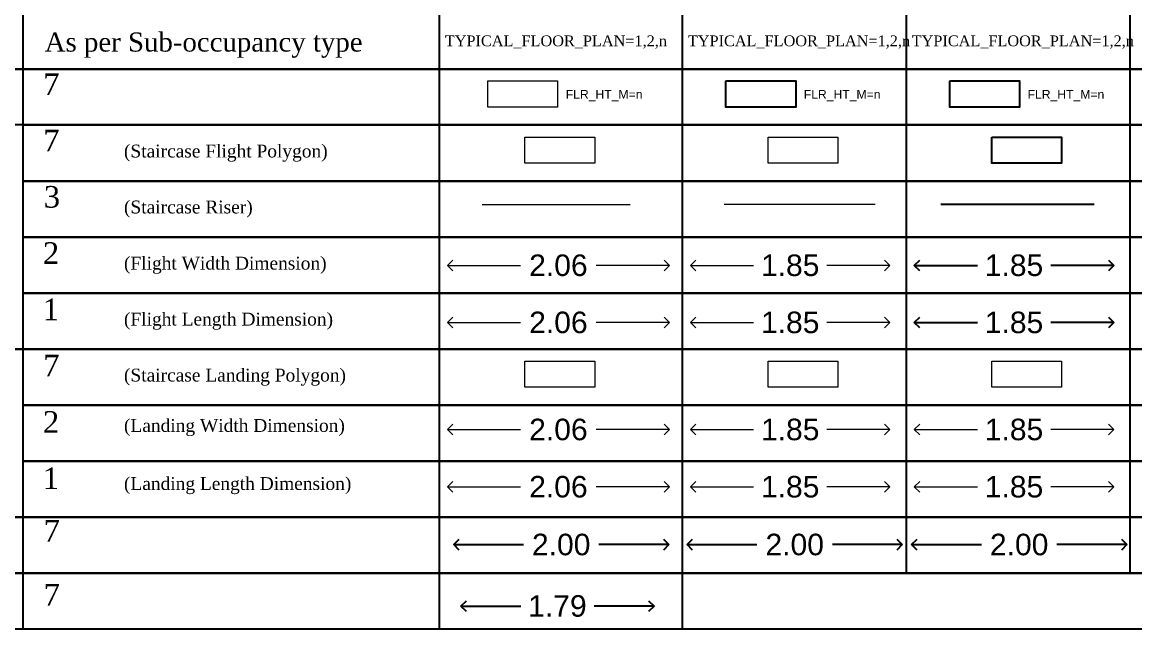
# Model space of a CAD drawing. Header units: millimetres. Extents: x -9481 to -9285, y 28728 to 28829.
# Drawn here: x -9461.74 to -9451.39, y 28791.82 to 28797.42 of the extents above; entities that cross this region are included whole.
import ezdxf

# ---------------------------------------------------------------- set-up
doc = ezdxf.new("R2010")
doc.units = ezdxf.units.MM
doc.header["$PDMODE"] = 34
doc.header["$PDSIZE"] = -15
doc.linetypes.add('CONTINULUS', pattern=[0])
for name, color, linetype, plot in [('BLK_1_FLR_0_BLT_UP_AREA', 25, 'Continuous', False), ('BLK_1_FLR_1_BLT_UP_AREA', 25, 'Continuous', False), ('BLK_1_FLR_1_STAIR_1', 1, 'Continuous', False), ('BLK_1_FLR_2_BLT_UP_AREA', 7, 'Continuous', False), ('BLK_1_FLR_2_STAIR_1', 1, 'Continuous', False), ('BLK_1_FLR_2_STAIR_1_FLIGHT_1', 7, 'Continuous', False)]:
    doc.layers.add(name, color=color, linetype=linetype, plot=plot)
for name, color, linetype in [('BLK_1_FLR_0_EXIT_WIDTH_STAIR', 7, 'Continuous'), ('BLK_1_FLR_1_EXIT_WIDTH_STAIR', 7, 'Continuous'), ('BLK_1_FLR_2_EXIT_WIDTH_STAIR', 7, 'Continuous'), ('DIST_EXIT', 7, 'Continuous')]:
    doc.layers.add(name, color=color, linetype=linetype)
for name, color, linetype, lineweight in [('BLK_1_FLR_0_STAIR_1', 7, 'Continuous', 0), ('BLK_1_FLR_0_STAIR_1_FLIGHT_1', 7, 'Continuous', 0), ('BLK_1_FLR_0_STAIR_1_LANDING_1', 7, 'Continuous', 0), ('BLK_1_FLR_1_STAIR_1_FLIGHT_1', 7, 'Continuous', 0), ('BLK_1_FLR_1_STAIR_1_LANDING_1', 7, 'Continuous', 0), ('BLK_1_FLR_2_STAIR_1_LANDING_1', 7, 'Continuous', 0), ('PLAN', 7, 'Continuous', 40)]:
    doc.layers.add(name, color=color, linetype=linetype, lineweight=lineweight)
doc.styles.add('Arial', font='arial.ttf', dxfattribs={"height": 0.2})
doc.styles.add('MtXpl_Georgia', font='georgiab.ttf')
doc.styles.get("Standard").update_dxf_attribs({"font": 'arial.ttf', "height": 0.25})
doc.styles.add('style2', font='arial.ttf', dxfattribs={"height": 0.3})
doc.styles.add('TNR', font='times.ttf', dxfattribs={"height": 0.5})
doc.dimstyles.new('INT DIM', dxfattribs={"dimtxt": 0.3, "dimasz": 0.1, "dimexe": 0.18, "dimexo": 0.0625, "dimgap": 0.09, "dimtad": 0, "dimzin": 0, "dimdsep": 46, "dimtxsty": 'style2', "dimblk": 'OPEN90', "dimcen": 0.09, "dimse1": 1, "dimse2": 1, "dimclrd": 250, "dimclrt": 256, "dimadec": 0, "dimazin": 0, "dimtfac": 1, "dimtofl": 0, "dimtmove": 0, "dimatfit": 3, "dimfxl": 0.18, "dimtolj": 1, "dimtzin": 0, "dimlwd": -1, "dimarcsym": 0})

# ---------------------------------------------------------------- blocks, each defined once
blk = doc.blocks.new('_Open90')
at = {"layer": 'PLAN', "color": 0, "lineweight": -2}
for p, q in [((0, 0), (-1, 0)), ((-0.5, 0.5), (0, 0)), ((0, 0), (-0.5, -0.5))]:
    blk.add_line(p, q, dxfattribs=at)
blk = doc.blocks.new('*D8')
at = {"layer": 'BLK_1_FLR_0_STAIR_1_FLIGHT_1', "color": 250, "transparency": 16777216}
for p, q in [((-9457.685, 28795.156), (-9457.104, 28795.156)), ((-9455.82, 28795.156), (-9456.401, 28795.156))]:
    blk.add_line(p, q, dxfattribs=at)
at = {"layer": 'Defpoints', "color": 0, "transparency": 16777216}
for p in [(-9455.72, 28795.241), (-9457.785, 28795.222), (-9455.72, 28795.156)]:
    blk.add_point(p, dxfattribs=at)
at = {"layer": 'BLK_1_FLR_0_STAIR_1_FLIGHT_1', "color": 250, "transparency": 16777216, "xscale": 0.1, "yscale": 0.1, "zscale": 0.1, "rotation": 180}
blk.add_blockref('_Open90', (-9457.785, 28795.156), dxfattribs=at)
at = {"layer": 'BLK_1_FLR_0_STAIR_1_FLIGHT_1', "color": 250, "transparency": 16777216, "xscale": 0.1, "yscale": 0.1, "zscale": 0.1}
blk.add_blockref('_Open90', (-9455.72, 28795.156), dxfattribs=at)
at = {"layer": 'BLK_1_FLR_0_STAIR_1_FLIGHT_1', "transparency": 16777216, "insert": (-9456.753, 28795.156), "char_height": 0.2, "attachment_point": 5, "style": 'Arial', "bg_fill": 3, "box_fill_scale": 1.1, "bg_fill_color": 256, "bg_fill_true_color": 13158600, "bg_fill_transparency": 0}
blk.add_mtext('\\A1;2.06', dxfattribs=at)
blk = doc.blocks.new('*D9')
at = {"layer": 'BLK_1_FLR_1_STAIR_1_FLIGHT_1', "color": 250, "transparency": 16777216}
for p, q in [((-9455.425, 28795.156), (-9454.94, 28795.156)), ((-9453.772, 28795.156), (-9454.257, 28795.156))]:
    blk.add_line(p, q, dxfattribs=at)
at = {"layer": 'Defpoints', "color": 0, "transparency": 16777216}
for p in [(-9453.672, 28795.241), (-9455.525, 28795.222), (-9453.672, 28795.156)]:
    blk.add_point(p, dxfattribs=at)
at = {"layer": 'BLK_1_FLR_1_STAIR_1_FLIGHT_1', "color": 250, "transparency": 16777216, "xscale": 0.1, "yscale": 0.1, "zscale": 0.1, "rotation": 180}
blk.add_blockref('_Open90', (-9455.525, 28795.156), dxfattribs=at)
at = {"layer": 'BLK_1_FLR_1_STAIR_1_FLIGHT_1', "color": 250, "transparency": 16777216, "xscale": 0.1, "yscale": 0.1, "zscale": 0.1}
blk.add_blockref('_Open90', (-9453.672, 28795.156), dxfattribs=at)
at = {"layer": 'BLK_1_FLR_1_STAIR_1_FLIGHT_1', "transparency": 16777216, "insert": (-9454.598, 28795.156), "char_height": 0.2, "attachment_point": 5, "style": 'Arial', "bg_fill": 3, "box_fill_scale": 1.1, "bg_fill_color": 256, "bg_fill_true_color": 13158600, "bg_fill_transparency": 0}
blk.add_mtext('\\A1;1.85', dxfattribs=at)
blk = doc.blocks.new('*D10')
at = {"layer": 'BLK_1_FLR_2_STAIR_1_FLIGHT_1', "color": 250, "transparency": 16777216}
for p, q in [((-9453.344, 28795.156), (-9452.858, 28795.156)), ((-9451.69, 28795.156), (-9452.176, 28795.156))]:
    blk.add_line(p, q, dxfattribs=at)
at = {"layer": 'Defpoints', "color": 0, "transparency": 16777216}
for p in [(-9451.59, 28795.241), (-9453.444, 28795.222), (-9451.59, 28795.156)]:
    blk.add_point(p, dxfattribs=at)
at = {"layer": 'BLK_1_FLR_2_STAIR_1_FLIGHT_1', "color": 250, "transparency": 16777216, "xscale": 0.1, "yscale": 0.1, "zscale": 0.1, "rotation": 180}
blk.add_blockref('_Open90', (-9453.444, 28795.156), dxfattribs=at)
at = {"layer": 'BLK_1_FLR_2_STAIR_1_FLIGHT_1', "color": 250, "transparency": 16777216, "xscale": 0.1, "yscale": 0.1, "zscale": 0.1}
blk.add_blockref('_Open90', (-9451.59, 28795.156), dxfattribs=at)
at = {"layer": 'BLK_1_FLR_2_STAIR_1_FLIGHT_1', "transparency": 16777216, "insert": (-9452.517, 28795.156), "char_height": 0.2, "attachment_point": 5, "style": 'Arial', "bg_fill": 3, "box_fill_scale": 1.1, "bg_fill_color": 256, "bg_fill_true_color": 13158600, "bg_fill_transparency": 0}
blk.add_mtext('\\A1;1.85', dxfattribs=at)
blk = doc.blocks.new('*D15')
at = {"layer": 'BLK_1_FLR_0_STAIR_1_FLIGHT_1', "color": 250, "transparency": 16777216}
for p, q in [((-9457.685, 28794.625), (-9457.104, 28794.625)), ((-9455.82, 28794.625), (-9456.401, 28794.625))]:
    blk.add_line(p, q, dxfattribs=at)
at = {"layer": 'Defpoints', "color": 0, "transparency": 16777216}
for p in [(-9457.785, 28794.691), (-9455.72, 28794.709), (-9455.72, 28794.625)]:
    blk.add_point(p, dxfattribs=at)
at = {"layer": 'BLK_1_FLR_0_STAIR_1_FLIGHT_1', "color": 250, "transparency": 16777216, "xscale": 0.1, "yscale": 0.1, "zscale": 0.1, "rotation": 180}
blk.add_blockref('_Open90', (-9457.785, 28794.625), dxfattribs=at)
at = {"layer": 'BLK_1_FLR_0_STAIR_1_FLIGHT_1', "color": 250, "transparency": 16777216, "xscale": 0.1, "yscale": 0.1, "zscale": 0.1}
blk.add_blockref('_Open90', (-9455.72, 28794.625), dxfattribs=at)
at = {"layer": 'BLK_1_FLR_0_STAIR_1_FLIGHT_1', "transparency": 16777216, "insert": (-9456.753, 28794.625), "char_height": 0.2, "attachment_point": 5, "style": 'Arial', "bg_fill": 3, "box_fill_scale": 1.1, "bg_fill_color": 256, "bg_fill_true_color": 13158600, "bg_fill_transparency": 0}
blk.add_mtext('\\A1;2.06', dxfattribs=at)
blk = doc.blocks.new('*D16')
at = {"layer": 'BLK_1_FLR_1_STAIR_1_FLIGHT_1', "color": 250, "transparency": 16777216}
for p, q in [((-9455.425, 28794.625), (-9454.94, 28794.625)), ((-9453.772, 28794.625), (-9454.257, 28794.625))]:
    blk.add_line(p, q, dxfattribs=at)
at = {"layer": 'Defpoints', "color": 0, "transparency": 16777216}
for p in [(-9455.525, 28794.691), (-9453.672, 28794.709), (-9453.672, 28794.625)]:
    blk.add_point(p, dxfattribs=at)
at = {"layer": 'BLK_1_FLR_1_STAIR_1_FLIGHT_1', "color": 250, "transparency": 16777216, "xscale": 0.1, "yscale": 0.1, "zscale": 0.1, "rotation": 180}
blk.add_blockref('_Open90', (-9455.525, 28794.625), dxfattribs=at)
at = {"layer": 'BLK_1_FLR_1_STAIR_1_FLIGHT_1', "color": 250, "transparency": 16777216, "xscale": 0.1, "yscale": 0.1, "zscale": 0.1}
blk.add_blockref('_Open90', (-9453.672, 28794.625), dxfattribs=at)
at = {"layer": 'BLK_1_FLR_1_STAIR_1_FLIGHT_1', "transparency": 16777216, "insert": (-9454.598, 28794.625), "char_height": 0.2, "attachment_point": 5, "style": 'Arial', "bg_fill": 3, "box_fill_scale": 1.1, "bg_fill_color": 256, "bg_fill_true_color": 13158600, "bg_fill_transparency": 0}
blk.add_mtext('\\A1;1.85', dxfattribs=at)
blk = doc.blocks.new('*D21')
at = {"layer": 'BLK_1_FLR_2_STAIR_1_FLIGHT_1', "color": 250, "transparency": 16777216}
for p, q in [((-9453.344, 28794.625), (-9452.858, 28794.625)), ((-9451.69, 28794.625), (-9452.176, 28794.625))]:
    blk.add_line(p, q, dxfattribs=at)
at = {"layer": 'Defpoints', "color": 0, "transparency": 16777216}
for p in [(-9453.444, 28794.691), (-9451.59, 28794.709), (-9451.59, 28794.625)]:
    blk.add_point(p, dxfattribs=at)
at = {"layer": 'BLK_1_FLR_2_STAIR_1_FLIGHT_1', "color": 250, "transparency": 16777216, "xscale": 0.1, "yscale": 0.1, "zscale": 0.1, "rotation": 180}
blk.add_blockref('_Open90', (-9453.444, 28794.625), dxfattribs=at)
at = {"layer": 'BLK_1_FLR_2_STAIR_1_FLIGHT_1', "color": 250, "transparency": 16777216, "xscale": 0.1, "yscale": 0.1, "zscale": 0.1}
blk.add_blockref('_Open90', (-9451.59, 28794.625), dxfattribs=at)
at = {"layer": 'BLK_1_FLR_2_STAIR_1_FLIGHT_1', "transparency": 16777216, "insert": (-9452.517, 28794.625), "char_height": 0.2, "attachment_point": 5, "style": 'Arial', "bg_fill": 3, "box_fill_scale": 1.1, "bg_fill_color": 256, "bg_fill_true_color": 13158600, "bg_fill_transparency": 0}
blk.add_mtext('\\A1;1.85', dxfattribs=at)
blk = doc.blocks.new('*D22')
at = {"layer": 'BLK_1_FLR_0_STAIR_1_LANDING_1', "color": 250, "transparency": 16777216}
for p, q in [((-9457.685, 28793.63), (-9457.104, 28793.63)), ((-9455.82, 28793.63), (-9456.401, 28793.63))]:
    blk.add_line(p, q, dxfattribs=at)
at = {"layer": 'Defpoints', "color": 0, "transparency": 16777216}
for p in [(-9457.785, 28793.696), (-9455.72, 28793.715), (-9455.72, 28793.63)]:
    blk.add_point(p, dxfattribs=at)
at = {"layer": 'BLK_1_FLR_0_STAIR_1_LANDING_1', "color": 250, "transparency": 16777216, "xscale": 0.1, "yscale": 0.1, "zscale": 0.1, "rotation": 180}
blk.add_blockref('_Open90', (-9457.785, 28793.63), dxfattribs=at)
at = {"layer": 'BLK_1_FLR_0_STAIR_1_LANDING_1', "color": 250, "transparency": 16777216, "xscale": 0.1, "yscale": 0.1, "zscale": 0.1}
blk.add_blockref('_Open90', (-9455.72, 28793.63), dxfattribs=at)
at = {"layer": 'BLK_1_FLR_0_STAIR_1_LANDING_1', "transparency": 16777216, "insert": (-9456.753, 28793.63), "char_height": 0.2, "attachment_point": 5, "style": 'Arial', "bg_fill": 3, "box_fill_scale": 1.1, "bg_fill_color": 256, "bg_fill_true_color": 13158600, "bg_fill_transparency": 0}
blk.add_mtext('\\A1;2.06', dxfattribs=at)
blk = doc.blocks.new('*D23')
at = {"layer": 'BLK_1_FLR_1_STAIR_1_LANDING_1', "color": 250, "transparency": 16777216}
for p, q in [((-9455.425, 28793.63), (-9454.94, 28793.63)), ((-9453.772, 28793.63), (-9454.257, 28793.63))]:
    blk.add_line(p, q, dxfattribs=at)
at = {"layer": 'Defpoints', "color": 0, "transparency": 16777216}
for p in [(-9455.525, 28793.696), (-9453.672, 28793.715), (-9453.672, 28793.63)]:
    blk.add_point(p, dxfattribs=at)
at = {"layer": 'BLK_1_FLR_1_STAIR_1_LANDING_1', "color": 250, "transparency": 16777216, "xscale": 0.1, "yscale": 0.1, "zscale": 0.1, "rotation": 180}
blk.add_blockref('_Open90', (-9455.525, 28793.63), dxfattribs=at)
at = {"layer": 'BLK_1_FLR_1_STAIR_1_LANDING_1', "color": 250, "transparency": 16777216, "xscale": 0.1, "yscale": 0.1, "zscale": 0.1}
blk.add_blockref('_Open90', (-9453.672, 28793.63), dxfattribs=at)
at = {"layer": 'BLK_1_FLR_1_STAIR_1_LANDING_1', "transparency": 16777216, "insert": (-9454.598, 28793.63), "char_height": 0.2, "attachment_point": 5, "style": 'Arial', "bg_fill": 3, "box_fill_scale": 1.1, "bg_fill_color": 256, "bg_fill_true_color": 13158600, "bg_fill_transparency": 0}
blk.add_mtext('\\A1;1.85', dxfattribs=at)
blk = doc.blocks.new('*D35')
at = {"layer": 'BLK_1_FLR_2_STAIR_1_LANDING_1', "color": 250, "transparency": 16777216}
for p, q in [((-9453.344, 28793.63), (-9452.858, 28793.63)), ((-9451.69, 28793.63), (-9452.176, 28793.63))]:
    blk.add_line(p, q, dxfattribs=at)
at = {"layer": 'Defpoints', "color": 0, "transparency": 16777216}
for p in [(-9453.444, 28793.696), (-9451.59, 28793.715), (-9451.59, 28793.63)]:
    blk.add_point(p, dxfattribs=at)
at = {"layer": 'BLK_1_FLR_2_STAIR_1_LANDING_1', "color": 250, "transparency": 16777216, "xscale": 0.1, "yscale": 0.1, "zscale": 0.1, "rotation": 180}
blk.add_blockref('_Open90', (-9453.444, 28793.63), dxfattribs=at)
at = {"layer": 'BLK_1_FLR_2_STAIR_1_LANDING_1', "color": 250, "transparency": 16777216, "xscale": 0.1, "yscale": 0.1, "zscale": 0.1}
blk.add_blockref('_Open90', (-9451.59, 28793.63), dxfattribs=at)
at = {"layer": 'BLK_1_FLR_2_STAIR_1_LANDING_1', "transparency": 16777216, "insert": (-9452.517, 28793.63), "char_height": 0.2, "attachment_point": 5, "style": 'Arial', "bg_fill": 3, "box_fill_scale": 1.1, "bg_fill_color": 256, "bg_fill_true_color": 13158600, "bg_fill_transparency": 0}
blk.add_mtext('\\A1;1.85', dxfattribs=at)
blk = doc.blocks.new('*D28')
at = {"layer": 'BLK_1_FLR_0_STAIR_1_LANDING_1', "color": 250, "transparency": 16777216}
for p, q in [((-9457.685, 28793.098), (-9457.104, 28793.098)), ((-9455.82, 28793.098), (-9456.401, 28793.098))]:
    blk.add_line(p, q, dxfattribs=at)
at = {"layer": 'Defpoints', "color": 0, "transparency": 16777216}
for p in [(-9455.72, 28793.183), (-9457.785, 28793.164), (-9455.72, 28793.098)]:
    blk.add_point(p, dxfattribs=at)
at = {"layer": 'BLK_1_FLR_0_STAIR_1_LANDING_1', "color": 250, "transparency": 16777216, "xscale": 0.1, "yscale": 0.1, "zscale": 0.1, "rotation": 180}
blk.add_blockref('_Open90', (-9457.785, 28793.098), dxfattribs=at)
at = {"layer": 'BLK_1_FLR_0_STAIR_1_LANDING_1', "color": 250, "transparency": 16777216, "xscale": 0.1, "yscale": 0.1, "zscale": 0.1}
blk.add_blockref('_Open90', (-9455.72, 28793.098), dxfattribs=at)
at = {"layer": 'BLK_1_FLR_0_STAIR_1_LANDING_1', "transparency": 16777216, "insert": (-9456.753, 28793.098), "char_height": 0.2, "attachment_point": 5, "style": 'Arial', "bg_fill": 3, "box_fill_scale": 1.1, "bg_fill_color": 256, "bg_fill_true_color": 13158600, "bg_fill_transparency": 0}
blk.add_mtext('\\A1;2.06', dxfattribs=at)
blk = doc.blocks.new('*D29')
at = {"layer": 'BLK_1_FLR_1_STAIR_1_LANDING_1', "color": 250, "transparency": 16777216}
for p, q in [((-9455.425, 28793.098), (-9454.94, 28793.098)), ((-9453.772, 28793.098), (-9454.257, 28793.098))]:
    blk.add_line(p, q, dxfattribs=at)
at = {"layer": 'Defpoints', "color": 0, "transparency": 16777216}
for p in [(-9453.672, 28793.183), (-9455.525, 28793.164), (-9453.672, 28793.098)]:
    blk.add_point(p, dxfattribs=at)
at = {"layer": 'BLK_1_FLR_1_STAIR_1_LANDING_1', "color": 250, "transparency": 16777216, "xscale": 0.1, "yscale": 0.1, "zscale": 0.1, "rotation": 180}
blk.add_blockref('_Open90', (-9455.525, 28793.098), dxfattribs=at)
at = {"layer": 'BLK_1_FLR_1_STAIR_1_LANDING_1', "color": 250, "transparency": 16777216, "xscale": 0.1, "yscale": 0.1, "zscale": 0.1}
blk.add_blockref('_Open90', (-9453.672, 28793.098), dxfattribs=at)
at = {"layer": 'BLK_1_FLR_1_STAIR_1_LANDING_1', "transparency": 16777216, "insert": (-9454.598, 28793.098), "char_height": 0.2, "attachment_point": 5, "style": 'Arial', "bg_fill": 3, "box_fill_scale": 1.1, "bg_fill_color": 256, "bg_fill_true_color": 13158600, "bg_fill_transparency": 0}
blk.add_mtext('\\A1;1.85', dxfattribs=at)
blk = doc.blocks.new('*D30')
at = {"layer": 'BLK_1_FLR_2_STAIR_1_LANDING_1', "color": 250, "transparency": 16777216}
for p, q in [((-9453.344, 28793.098), (-9452.858, 28793.098)), ((-9451.69, 28793.098), (-9452.176, 28793.098))]:
    blk.add_line(p, q, dxfattribs=at)
at = {"layer": 'Defpoints', "color": 0, "transparency": 16777216}
for p in [(-9451.59, 28793.183), (-9453.444, 28793.164), (-9451.59, 28793.098)]:
    blk.add_point(p, dxfattribs=at)
at = {"layer": 'BLK_1_FLR_2_STAIR_1_LANDING_1', "color": 250, "transparency": 16777216, "xscale": 0.1, "yscale": 0.1, "zscale": 0.1, "rotation": 180}
blk.add_blockref('_Open90', (-9453.444, 28793.098), dxfattribs=at)
at = {"layer": 'BLK_1_FLR_2_STAIR_1_LANDING_1', "color": 250, "transparency": 16777216, "xscale": 0.1, "yscale": 0.1, "zscale": 0.1}
blk.add_blockref('_Open90', (-9451.59, 28793.098), dxfattribs=at)
at = {"layer": 'BLK_1_FLR_2_STAIR_1_LANDING_1', "transparency": 16777216, "insert": (-9452.517, 28793.098), "char_height": 0.2, "attachment_point": 5, "style": 'Arial', "bg_fill": 3, "box_fill_scale": 1.1, "bg_fill_color": 256, "bg_fill_true_color": 13158600, "bg_fill_transparency": 0}
blk.add_mtext('\\A1;1.85', dxfattribs=at)
blk = doc.blocks.new('*D36')
at = {"layer": 'Defpoints', "color": 0, "linetype": 'CONTINULUS', "ltscale": 0.05, "transparency": 16777216}
for p in [(-9457.659, 28792.125), (-9455.864, 28792.125), (-9455.864, 28791.99)]:
    blk.add_point(p, dxfattribs=at)
at = {"layer": 'DIST_EXIT', "color": 250, "ltscale": 0.05, "transparency": 16777216}
for p, q in [((-9457.559, 28791.99), (-9457.102, 28791.99)), ((-9455.964, 28791.99), (-9456.421, 28791.99))]:
    blk.add_line(p, q, dxfattribs=at)
at = {"layer": 'DIST_EXIT', "color": 250, "linetype": 'CONTINULUS', "ltscale": 0.05, "transparency": 16777216, "xscale": 0.1, "yscale": 0.1, "zscale": 0.1, "rotation": 180}
blk.add_blockref('_Open90', (-9457.659, 28791.99), dxfattribs=at)
at = {"layer": 'DIST_EXIT', "color": 250, "linetype": 'CONTINULUS', "ltscale": 0.05, "transparency": 16777216, "xscale": 0.1, "yscale": 0.1, "zscale": 0.1}
blk.add_blockref('_Open90', (-9455.864, 28791.99), dxfattribs=at)
at = {"layer": 'DIST_EXIT', "linetype": 'CONTINULUS', "ltscale": 0.05, "transparency": 16777216, "insert": (-9456.762, 28791.99), "char_height": 0.2, "attachment_point": 5, "style": 'Arial', "bg_fill": 3, "box_fill_scale": 1.1, "bg_fill_color": 256, "bg_fill_true_color": 13158600, "bg_fill_transparency": 0}
blk.add_mtext('\\A1;1.79', dxfattribs=at)
blk = doc.blocks.new('*D37')
at = {"layer": 'BLK_1_FLR_0_EXIT_WIDTH_STAIR', "color": 250, "ltscale": 0.05, "transparency": 16777216}
for p, q in [((-9457.626, 28792.561), (-9457.078, 28792.561)), ((-9455.827, 28792.561), (-9456.376, 28792.561))]:
    blk.add_line(p, q, dxfattribs=at)
at = {"layer": 'Defpoints', "color": 0, "linetype": 'CONTINULUS', "ltscale": 0.05, "transparency": 16777216}
for p in [(-9457.726, 28792.721), (-9455.727, 28792.721), (-9455.727, 28792.561)]:
    blk.add_point(p, dxfattribs=at)
at = {"layer": 'BLK_1_FLR_0_EXIT_WIDTH_STAIR', "color": 250, "linetype": 'CONTINULUS', "ltscale": 0.05, "transparency": 16777216, "xscale": 0.1, "yscale": 0.1, "zscale": 0.1, "rotation": 180}
blk.add_blockref('_Open90', (-9457.726, 28792.561), dxfattribs=at)
at = {"layer": 'BLK_1_FLR_0_EXIT_WIDTH_STAIR', "color": 250, "linetype": 'CONTINULUS', "ltscale": 0.05, "transparency": 16777216, "xscale": 0.1, "yscale": 0.1, "zscale": 0.1}
blk.add_blockref('_Open90', (-9455.727, 28792.561), dxfattribs=at)
at = {"layer": 'BLK_1_FLR_0_EXIT_WIDTH_STAIR', "linetype": 'CONTINULUS', "ltscale": 0.05, "transparency": 16777216, "insert": (-9456.727, 28792.561), "char_height": 0.2, "attachment_point": 5, "style": 'Arial', "bg_fill": 3, "box_fill_scale": 1.1, "bg_fill_color": 256, "bg_fill_true_color": 13158600, "bg_fill_transparency": 0}
blk.add_mtext('\\A1;2.00', dxfattribs=at)
blk = doc.blocks.new('*D38')
at = {"layer": 'BLK_1_FLR_1_EXIT_WIDTH_STAIR', "color": 250, "ltscale": 0.05, "transparency": 16777216}
for p, q in [((-9455.455, 28792.561), (-9454.907, 28792.561)), ((-9453.656, 28792.561), (-9454.204, 28792.561))]:
    blk.add_line(p, q, dxfattribs=at)
at = {"layer": 'Defpoints', "color": 0, "linetype": 'CONTINULUS', "ltscale": 0.05, "transparency": 16777216}
for p in [(-9455.555, 28792.721), (-9453.556, 28792.721), (-9453.556, 28792.561)]:
    blk.add_point(p, dxfattribs=at)
at = {"layer": 'BLK_1_FLR_1_EXIT_WIDTH_STAIR', "color": 250, "linetype": 'CONTINULUS', "ltscale": 0.05, "transparency": 16777216, "xscale": 0.1, "yscale": 0.1, "zscale": 0.1, "rotation": 180}
blk.add_blockref('_Open90', (-9455.555, 28792.561), dxfattribs=at)
at = {"layer": 'BLK_1_FLR_1_EXIT_WIDTH_STAIR', "color": 250, "linetype": 'CONTINULUS', "ltscale": 0.05, "transparency": 16777216, "xscale": 0.1, "yscale": 0.1, "zscale": 0.1}
blk.add_blockref('_Open90', (-9453.556, 28792.561), dxfattribs=at)
at = {"layer": 'BLK_1_FLR_1_EXIT_WIDTH_STAIR', "linetype": 'CONTINULUS', "ltscale": 0.05, "transparency": 16777216, "insert": (-9454.556, 28792.561), "char_height": 0.2, "attachment_point": 5, "style": 'Arial', "bg_fill": 3, "box_fill_scale": 1.1, "bg_fill_color": 256, "bg_fill_true_color": 13158600, "bg_fill_transparency": 0}
blk.add_mtext('\\A1;2.00', dxfattribs=at)
blk = doc.blocks.new('*D39')
at = {"layer": 'BLK_1_FLR_2_EXIT_WIDTH_STAIR', "color": 250, "ltscale": 0.05, "transparency": 16777216}
for p, q in [((-9453.369, 28792.561), (-9452.82, 28792.561)), ((-9451.569, 28792.561), (-9452.118, 28792.561))]:
    blk.add_line(p, q, dxfattribs=at)
at = {"layer": 'Defpoints', "color": 0, "linetype": 'CONTINULUS', "ltscale": 0.05, "transparency": 16777216}
for p in [(-9453.469, 28792.721), (-9451.469, 28792.721), (-9451.469, 28792.561)]:
    blk.add_point(p, dxfattribs=at)
at = {"layer": 'BLK_1_FLR_2_EXIT_WIDTH_STAIR', "color": 250, "linetype": 'CONTINULUS', "ltscale": 0.05, "transparency": 16777216, "xscale": 0.1, "yscale": 0.1, "zscale": 0.1, "rotation": 180}
blk.add_blockref('_Open90', (-9453.469, 28792.561), dxfattribs=at)
at = {"layer": 'BLK_1_FLR_2_EXIT_WIDTH_STAIR', "color": 250, "linetype": 'CONTINULUS', "ltscale": 0.05, "transparency": 16777216, "xscale": 0.1, "yscale": 0.1, "zscale": 0.1}
blk.add_blockref('_Open90', (-9451.469, 28792.561), dxfattribs=at)
at = {"layer": 'BLK_1_FLR_2_EXIT_WIDTH_STAIR', "linetype": 'CONTINULUS', "ltscale": 0.05, "transparency": 16777216, "insert": (-9452.469, 28792.561), "char_height": 0.2, "attachment_point": 5, "style": 'Arial', "bg_fill": 3, "box_fill_scale": 1.1, "bg_fill_color": 256, "bg_fill_true_color": 13158600, "bg_fill_transparency": 0}
blk.add_mtext('\\A1;2.00', dxfattribs=at)

msp = doc.modelspace()

# ---------------------------------------------------------------- linework, layer by layer
for p, q in [((-9461.732, 28797.502), (-9461.732, 28796.98)), ((-9457.862, 28797.502), (-9457.862, 28796.981)), ((-9455.602, 28797.502), (-9455.602, 28796.981)), ((-9453.521, 28797.502), (-9453.521, 28796.981)), ((-9451.44, 28797.502), (-9451.44, 28796.981)), ((-9461.732, 28796.981), (-9461.732, 28796.459)), ((-9461.732, 28796.981), (-9461.732, 28796.98)), ((-9457.862, 28796.981), (-9457.862, 28796.461)), ((-9455.602, 28796.981), (-9455.602, 28796.461)), ((-9453.521, 28796.981), (-9453.521, 28796.461)), ((-9451.44, 28796.981), (-9451.44, 28796.461)), ((-9461.732, 28796.461), (-9461.732, 28795.938)), ((-9457.862, 28796.461), (-9457.862, 28795.94)), ((-9455.602, 28796.461), (-9455.602, 28795.94)), ((-9453.521, 28796.461), (-9453.521, 28795.94)), ((-9451.44, 28796.461), (-9451.44, 28795.94)), ((-9461.732, 28795.94), (-9461.732, 28795.418)), ((-9457.862, 28795.94), (-9457.862, 28795.419)), ((-9455.602, 28795.94), (-9455.602, 28795.419)), ((-9453.521, 28795.94), (-9453.521, 28795.419)), ((-9451.44, 28795.94), (-9451.44, 28795.419)), ((-9461.732, 28795.419), (-9461.732, 28794.897)), ((-9457.862, 28795.419), (-9457.862, 28794.899)), ((-9455.602, 28795.419), (-9455.602, 28794.899)), ((-9453.521, 28795.419), (-9453.521, 28794.899)), ((-9451.44, 28795.419), (-9451.44, 28794.899)), ((-9461.732, 28794.899), (-9461.732, 28794.376)), ((-9457.862, 28794.899), (-9457.862, 28794.378)), ((-9455.602, 28794.899), (-9455.602, 28794.378)), ((-9453.521, 28794.899), (-9453.521, 28794.378)), ((-9451.44, 28794.899), (-9451.44, 28794.378)), ((-9461.732, 28794.378), (-9461.732, 28793.856)), ((-9457.862, 28794.378), (-9457.862, 28793.857)), ((-9455.602, 28794.378), (-9455.602, 28793.857)), ((-9453.521, 28794.378), (-9453.521, 28793.857)), ((-9451.44, 28794.378), (-9451.44, 28793.857)), ((-9461.732, 28793.857), (-9461.732, 28793.335)), ((-9457.862, 28793.857), (-9457.862, 28793.337)), ((-9455.602, 28793.857), (-9455.602, 28793.337)), ((-9453.521, 28793.857), (-9453.521, 28793.337)), ((-9451.44, 28793.857), (-9451.44, 28793.337)), ((-9461.732, 28793.337), (-9461.732, 28792.815)), ((-9457.862, 28793.337), (-9457.862, 28792.816)), ((-9455.602, 28793.337), (-9455.602, 28792.816)), ((-9453.521, 28793.337), (-9453.521, 28792.816)), ((-9451.44, 28793.337), (-9451.44, 28792.816)), ((-9461.732, 28792.816), (-9461.732, 28792.294)), ((-9457.862, 28792.816), (-9457.862, 28792.295)), ((-9455.602, 28792.816), (-9455.602, 28792.295)), ((-9453.521, 28792.816), (-9453.521, 28792.295)), ((-9451.44, 28792.816), (-9451.44, 28792.295)), ((-9461.732, 28792.295), (-9461.732, 28791.773)), ((-9457.862, 28792.295), (-9457.862, 28791.775)), ((-9455.602, 28792.295), (-9455.602, 28791.775))]:
    msp.add_line(p, q)
for points in [[(-9481.258, 28797.502), (-9442.23, 28797.502), (-9442.23, 28796.981), (-9481.258, 28796.981), (-9481.258, 28797.502)], [(-9481.258, 28792.816), (-9442.23, 28792.816), (-9442.23, 28792.295), (-9481.258, 28792.295), (-9481.258, 28792.816)], [(-9481.258, 28792.295), (-9442.23, 28792.295), (-9442.23, 28791.775), (-9481.258, 28791.775), (-9481.258, 28792.295)]]:
    msp.add_lwpolyline(points, close=True)
for points in [[(-9481.258, 28796.461), (-9481.258, 28796.981), (-9442.23, 28796.981), (-9442.23, 28796.461), (-9470.864, 28796.461)], [(-9461.732, 28796.461), (-9442.23, 28796.461), (-9442.23, 28795.94), (-9461.732, 28795.94)], [(-9461.732, 28795.94), (-9442.23, 28795.94), (-9442.23, 28795.419), (-9461.732, 28795.419)], [(-9461.732, 28795.419), (-9442.23, 28795.419), (-9442.23, 28794.899), (-9461.732, 28794.899)], [(-9461.732, 28794.899), (-9442.23, 28794.899), (-9442.23, 28794.378), (-9470.864, 28794.378)], [(-9470.864, 28794.378), (-9442.23, 28794.378), (-9442.23, 28793.857), (-9461.732, 28793.857)], [(-9461.732, 28793.857), (-9442.23, 28793.857), (-9442.23, 28793.337), (-9461.732, 28793.337)], [(-9461.732, 28793.337), (-9442.23, 28793.337), (-9442.23, 28792.816), (-9481.258, 28792.816), (-9481.258, 28793.337)]]:
    msp.add_lwpolyline(points)
at = {"layer": 'BLK_1_FLR_0_STAIR_1'}
msp.add_lwpolyline([(-9457.409, 28796.87), (-9456.76, 28796.87), (-9456.76, 28796.628), (-9457.409, 28796.628)], close=True, dxfattribs=at)
at = {"layer": 'BLK_1_FLR_0_STAIR_1_FLIGHT_1', "color": 3}
msp.add_line((-9457.462, 28795.721), (-9456.085, 28795.721), dxfattribs=at)
at = {"layer": 'BLK_1_FLR_0_STAIR_1_FLIGHT_1'}
msp.add_lwpolyline([(-9457.064, 28796.349), (-9456.415, 28796.349), (-9456.415, 28796.107), (-9457.064, 28796.107)], close=True, dxfattribs=at)
at = {"layer": 'BLK_1_FLR_0_STAIR_1_LANDING_1'}
msp.add_lwpolyline([(-9457.064, 28794.267), (-9456.415, 28794.267), (-9456.415, 28794.025), (-9457.064, 28794.025)], close=True, dxfattribs=at)
at = {"layer": 'BLK_1_FLR_1_STAIR_1', "color": 7}
msp.add_lwpolyline([(-9455.195, 28796.87), (-9454.546, 28796.87), (-9454.546, 28796.628), (-9455.195, 28796.628)], close=True, dxfattribs=at)
at = {"layer": 'BLK_1_FLR_1_STAIR_1_FLIGHT_1', "color": 3}
msp.add_line((-9455.211, 28795.725), (-9453.807, 28795.725), dxfattribs=at)
at = {"layer": 'BLK_1_FLR_1_STAIR_1_FLIGHT_1'}
msp.add_lwpolyline([(-9454.804, 28796.349), (-9454.154, 28796.349), (-9454.154, 28796.107), (-9454.804, 28796.107)], close=True, dxfattribs=at)
at = {"layer": 'BLK_1_FLR_1_STAIR_1_LANDING_1'}
msp.add_lwpolyline([(-9454.804, 28794.267), (-9454.154, 28794.267), (-9454.154, 28794.025), (-9454.804, 28794.025)], close=True, dxfattribs=at)
at = {"layer": 'BLK_1_FLR_2_STAIR_1', "color": 7}
msp.add_lwpolyline([(-9453.114, 28796.87), (-9452.465, 28796.87), (-9452.465, 28796.628), (-9453.114, 28796.628)], close=True, dxfattribs=at)
at = {"layer": 'BLK_1_FLR_2_STAIR_1_FLIGHT_1', "color": 3}
msp.add_line((-9453.196, 28795.725), (-9451.773, 28795.725), dxfattribs=at)
at = {"layer": 'BLK_1_FLR_2_STAIR_1_FLIGHT_1', "linetype": 'CONTINULUS', "ltscale": 0.05}
msp.add_lwpolyline([(-9452.723, 28796.349), (-9452.074, 28796.349), (-9452.074, 28796.107), (-9452.723, 28796.107)], close=True, dxfattribs=at)
at = {"layer": 'BLK_1_FLR_2_STAIR_1_LANDING_1'}
msp.add_lwpolyline([(-9452.723, 28794.267), (-9452.074, 28794.267), (-9452.074, 28794.025), (-9452.723, 28794.025)], close=True, dxfattribs=at)

# ---------------------------------------------------------------- texts
at = {"linetype": 'CONTINULUS', "style": 'MtXpl_Georgia'}
for s, height, p in [('As per Sub-occupancy type', 0.17748, (-9461.529, 28797.143)), ('7', 0.201, (-9461.543, 28796.739)), ('7', 0.201, (-9461.543, 28796.216)), ('(Staircase Flight Polygon)', 0.11941, (-9460.792, 28796.159)), ('3', 0.201, (-9461.538, 28795.693)), ('(Staircase Riser)', 0.11941, (-9460.792, 28795.639)), ('2', 0.201, (-9461.546, 28795.17)), ('(Flight Width Dimension)', 0.11941, (-9460.792, 28795.117)), ('1', 0.201, (-9461.547, 28794.647)), ('(Flight Length Dimension)', 0.11941, (-9460.792, 28794.597)), ('7', 0.201, (-9461.543, 28794.124)), ('(Staircase Landing Polygon)', 0.11941, (-9460.792, 28794.077)), ('2', 0.201, (-9461.546, 28793.601)), ('(Landing Width Dimension)', 0.11941, (-9460.792, 28793.609)), ('1', 0.201, (-9461.547, 28793.078)), ('(Landing Length Dimension)', 0.11941, (-9460.792, 28793.069)), ('7', 0.201, (-9461.539, 28792.589)), ('7', 0.201, (-9461.539, 28791.994))]:
    msp.add_text(s, height=height, dxfattribs=at).set_placement(p)
at = {"layer": 'BLK_1_FLR_0_BLT_UP_AREA', "color": 11, "insert": (-9457.809, 28797.293), "char_height": 0.1, "attachment_point": 1, "style": 'TNR'}
msp.add_mtext_dynamic_manual_height_columns('TYPICAL_FLOOR_PLAN=1,2,n', width=3.3155, gutter_width=2.5, heights=[0], dxfattribs=at)
at = {"layer": 'BLK_1_FLR_0_STAIR_1', "insert": (-9456.685, 28796.786), "char_height": 0.081, "attachment_point": 1}
msp.add_mtext_dynamic_manual_height_columns('FLR_HT_M=n', width=0.42206, gutter_width=0.405, heights=[0], dxfattribs=at)
at = {"layer": 'BLK_1_FLR_1_BLT_UP_AREA', "color": 11, "insert": (-9455.549, 28797.293), "char_height": 0.1, "attachment_point": 1, "style": 'TNR'}
msp.add_mtext_dynamic_manual_height_columns('TYPICAL_FLOOR_PLAN=1,2,n', width=3.3155, gutter_width=2.5, heights=[0], dxfattribs=at)
at = {"layer": 'BLK_1_FLR_1_STAIR_1', "color": 7, "insert": (-9454.472, 28796.786), "char_height": 0.081, "attachment_point": 1}
msp.add_mtext_dynamic_manual_height_columns('FLR_HT_M=n', width=0.42206, gutter_width=0.405, heights=[0], dxfattribs=at)
at = {"layer": 'BLK_1_FLR_2_BLT_UP_AREA', "color": 11, "insert": (-9453.468, 28797.293), "char_height": 0.1, "attachment_point": 1, "style": 'TNR'}
msp.add_mtext_dynamic_manual_height_columns('TYPICAL_FLOOR_PLAN=1,2,n', width=3.3155, gutter_width=2.5, heights=[0], dxfattribs=at)
at = {"layer": 'BLK_1_FLR_2_STAIR_1', "color": 7, "insert": (-9452.391, 28796.786), "char_height": 0.081, "attachment_point": 1}
msp.add_mtext_dynamic_manual_height_columns('FLR_HT_M=n', width=0.42206, gutter_width=0.405, heights=[0], dxfattribs=at)

# ---------------------------------------------------------------- next in the draw order: dimensions: what is measured, and where the dimension line sits
at = {"layer": 'BLK_1_FLR_0_EXIT_WIDTH_STAIR', "color": 7, "linetype": 'CONTINULUS', "ltscale": 0.05}
dim = msp.add_linear_dim(base=(-9455.727, 28792.561), p1=(-9457.726, 28792.721), p2=(-9455.727, 28792.721), dimstyle='INT DIM', override={"dimtxt": 0.2, "dimtxsty": 'Arial', "dimfxl": 0.125, "dimtfill": 1, "dimtfillclr": 7, "dimarcsym": 1}, dxfattribs=at)
dim.commit()
dim.dimension.update_dxf_attribs({"geometry": '*D37', "text_midpoint": (-9456.727, 28792.561)})
at = {"layer": 'BLK_1_FLR_0_STAIR_1_FLIGHT_1', "color": 2}
dim = msp.add_linear_dim(base=(-9455.7204, 28795.156), p1=(-9457.7853, 28795.2221), p2=(-9455.7204, 28795.2408), dimstyle='INT DIM', override={"dimtxt": 0.2, "dimtxsty": 'Arial', "dimfxl": 0.125, "dimtfill": 1, "dimtfillclr": 7, "dimarcsym": 1}, dxfattribs=at)
dim.commit()
dim.dimension.update_dxf_attribs({"geometry": '*D8', "text_midpoint": (-9456.7529, 28795.156)})
at = {"layer": 'BLK_1_FLR_0_STAIR_1_FLIGHT_1', "color": 1}
dim = msp.add_linear_dim(base=(-9455.7204, 28794.6246), p1=(-9457.7853, 28794.6907), p2=(-9455.7204, 28794.7093), dimstyle='INT DIM', override={"dimtxt": 0.2, "dimtxsty": 'Arial', "dimfxl": 0.125, "dimtfill": 1, "dimtfillclr": 7, "dimarcsym": 1}, dxfattribs=at)
dim.commit()
dim.dimension.update_dxf_attribs({"geometry": '*D15', "text_midpoint": (-9456.7529, 28794.6246)})
at = {"layer": 'BLK_1_FLR_0_STAIR_1_LANDING_1', "color": 2}
dim = msp.add_linear_dim(base=(-9455.7204, 28793.6298), p1=(-9457.7853, 28793.6958), p2=(-9455.7204, 28793.7145), dimstyle='INT DIM', override={"dimtxt": 0.2, "dimtxsty": 'Arial', "dimfxl": 0.125, "dimtfill": 1, "dimtfillclr": 7, "dimarcsym": 1}, dxfattribs=at)
dim.commit()
dim.dimension.update_dxf_attribs({"geometry": '*D22', "text_midpoint": (-9456.7529, 28793.6298)})
at = {"layer": 'BLK_1_FLR_0_STAIR_1_LANDING_1', "color": 1}
dim = msp.add_linear_dim(base=(-9455.7204, 28793.0983), p1=(-9457.7853, 28793.1644), p2=(-9455.7204, 28793.1831), dimstyle='INT DIM', override={"dimtxt": 0.2, "dimtxsty": 'Arial', "dimfxl": 0.125, "dimtfill": 1, "dimtfillclr": 7, "dimarcsym": 1}, dxfattribs=at)
dim.commit()
dim.dimension.update_dxf_attribs({"geometry": '*D28', "text_midpoint": (-9456.7529, 28793.0983)})
at = {"layer": 'BLK_1_FLR_1_EXIT_WIDTH_STAIR', "color": 7, "linetype": 'CONTINULUS', "ltscale": 0.05}
dim = msp.add_linear_dim(base=(-9453.556, 28792.561), p1=(-9455.555, 28792.721), p2=(-9453.556, 28792.721), dimstyle='INT DIM', override={"dimtxt": 0.2, "dimtxsty": 'Arial', "dimfxl": 0.125, "dimtfill": 1, "dimtfillclr": 7, "dimarcsym": 1}, dxfattribs=at)
dim.commit()
dim.dimension.update_dxf_attribs({"geometry": '*D38', "text_midpoint": (-9454.556, 28792.561)})
at = {"layer": 'BLK_1_FLR_1_STAIR_1_FLIGHT_1', "color": 2}
dim = msp.add_linear_dim(base=(-9453.672, 28795.156), p1=(-9455.525, 28795.222), p2=(-9453.672, 28795.241), dimstyle='INT DIM', override={"dimtxt": 0.2, "dimtxsty": 'Arial', "dimfxl": 0.125, "dimtfill": 1, "dimtfillclr": 7, "dimarcsym": 1}, dxfattribs=at)
dim.commit()
dim.dimension.update_dxf_attribs({"geometry": '*D9', "text_midpoint": (-9454.598, 28795.156)})
at = {"layer": 'BLK_1_FLR_1_STAIR_1_FLIGHT_1', "color": 1}
dim = msp.add_linear_dim(base=(-9453.672, 28794.625), p1=(-9455.525, 28794.691), p2=(-9453.672, 28794.709), dimstyle='INT DIM', override={"dimtxt": 0.2, "dimtxsty": 'Arial', "dimfxl": 0.125, "dimtfill": 1, "dimtfillclr": 7, "dimarcsym": 1}, dxfattribs=at)
dim.commit()
dim.dimension.update_dxf_attribs({"geometry": '*D16', "text_midpoint": (-9454.598, 28794.625)})
at = {"layer": 'BLK_1_FLR_1_STAIR_1_LANDING_1', "color": 2}
dim = msp.add_linear_dim(base=(-9453.672, 28793.63), p1=(-9455.525, 28793.696), p2=(-9453.672, 28793.715), dimstyle='INT DIM', override={"dimtxt": 0.2, "dimtxsty": 'Arial', "dimfxl": 0.125, "dimtfill": 1, "dimtfillclr": 7, "dimarcsym": 1}, dxfattribs=at)
dim.commit()
dim.dimension.update_dxf_attribs({"geometry": '*D23', "text_midpoint": (-9454.598, 28793.63)})
at = {"layer": 'BLK_1_FLR_1_STAIR_1_LANDING_1', "color": 1}
dim = msp.add_linear_dim(base=(-9453.672, 28793.098), p1=(-9455.525, 28793.164), p2=(-9453.672, 28793.183), dimstyle='INT DIM', override={"dimtxt": 0.2, "dimtxsty": 'Arial', "dimfxl": 0.125, "dimtfill": 1, "dimtfillclr": 7, "dimarcsym": 1}, dxfattribs=at)
dim.commit()
dim.dimension.update_dxf_attribs({"geometry": '*D29', "text_midpoint": (-9454.598, 28793.098)})
at = {"layer": 'BLK_1_FLR_2_EXIT_WIDTH_STAIR', "color": 7, "linetype": 'CONTINULUS', "ltscale": 0.05}
dim = msp.add_linear_dim(base=(-9451.469, 28792.561), p1=(-9453.469, 28792.721), p2=(-9451.469, 28792.721), dimstyle='INT DIM', override={"dimtxt": 0.2, "dimtxsty": 'Arial', "dimfxl": 0.125, "dimtfill": 1, "dimtfillclr": 7, "dimarcsym": 1}, dxfattribs=at)
dim.commit()
dim.dimension.update_dxf_attribs({"geometry": '*D39', "text_midpoint": (-9452.469, 28792.561)})
at = {"layer": 'BLK_1_FLR_2_STAIR_1_FLIGHT_1', "color": 2}
dim = msp.add_linear_dim(base=(-9451.59, 28795.156), p1=(-9453.444, 28795.222), p2=(-9451.59, 28795.241), dimstyle='INT DIM', override={"dimtxt": 0.2, "dimtxsty": 'Arial', "dimfxl": 0.125, "dimtfill": 1, "dimtfillclr": 7, "dimarcsym": 1}, dxfattribs=at)
dim.commit()
dim.dimension.update_dxf_attribs({"geometry": '*D10', "text_midpoint": (-9452.517, 28795.156)})
at = {"layer": 'BLK_1_FLR_2_STAIR_1_FLIGHT_1', "color": 1}
dim = msp.add_linear_dim(base=(-9451.59, 28794.625), p1=(-9453.444, 28794.691), p2=(-9451.59, 28794.709), dimstyle='INT DIM', override={"dimtxt": 0.2, "dimtxsty": 'Arial', "dimfxl": 0.125, "dimtfill": 1, "dimtfillclr": 7, "dimarcsym": 1}, dxfattribs=at)
dim.commit()
dim.dimension.update_dxf_attribs({"geometry": '*D21', "text_midpoint": (-9452.517, 28794.625)})
at = {"layer": 'BLK_1_FLR_2_STAIR_1_LANDING_1', "color": 2}
dim = msp.add_linear_dim(base=(-9451.59, 28793.63), p1=(-9453.444, 28793.696), p2=(-9451.59, 28793.715), dimstyle='INT DIM', override={"dimtxt": 0.2, "dimtxsty": 'Arial', "dimfxl": 0.125, "dimtfill": 1, "dimtfillclr": 7, "dimarcsym": 1}, dxfattribs=at)
dim.commit()
dim.dimension.update_dxf_attribs({"geometry": '*D35', "text_midpoint": (-9452.517, 28793.63)})
at = {"layer": 'BLK_1_FLR_2_STAIR_1_LANDING_1', "color": 1}
dim = msp.add_linear_dim(base=(-9451.59, 28793.098), p1=(-9453.444, 28793.164), p2=(-9451.59, 28793.183), dimstyle='INT DIM', override={"dimtxt": 0.2, "dimtxsty": 'Arial', "dimfxl": 0.125, "dimtfill": 1, "dimtfillclr": 7, "dimarcsym": 1}, dxfattribs=at)
dim.commit()
dim.dimension.update_dxf_attribs({"geometry": '*D30', "text_midpoint": (-9452.517, 28793.098)})
at = {"layer": 'DIST_EXIT', "color": 7, "linetype": 'CONTINULUS', "ltscale": 0.05}
dim = msp.add_linear_dim(base=(-9455.86404, 28791.9898), p1=(-9457.65896, 28792.1253), p2=(-9455.86404, 28792.1253), dimstyle='INT DIM', override={"dimtxt": 0.2, "dimtxsty": 'Arial', "dimfxl": 0.125, "dimtfill": 1, "dimtfillclr": 7, "dimarcsym": 1}, dxfattribs=at)
dim.commit()
dim.dimension.update_dxf_attribs({"geometry": '*D36', "text_midpoint": (-9456.7615, 28791.9898)})

doc.saveas('drawing.dxf')
